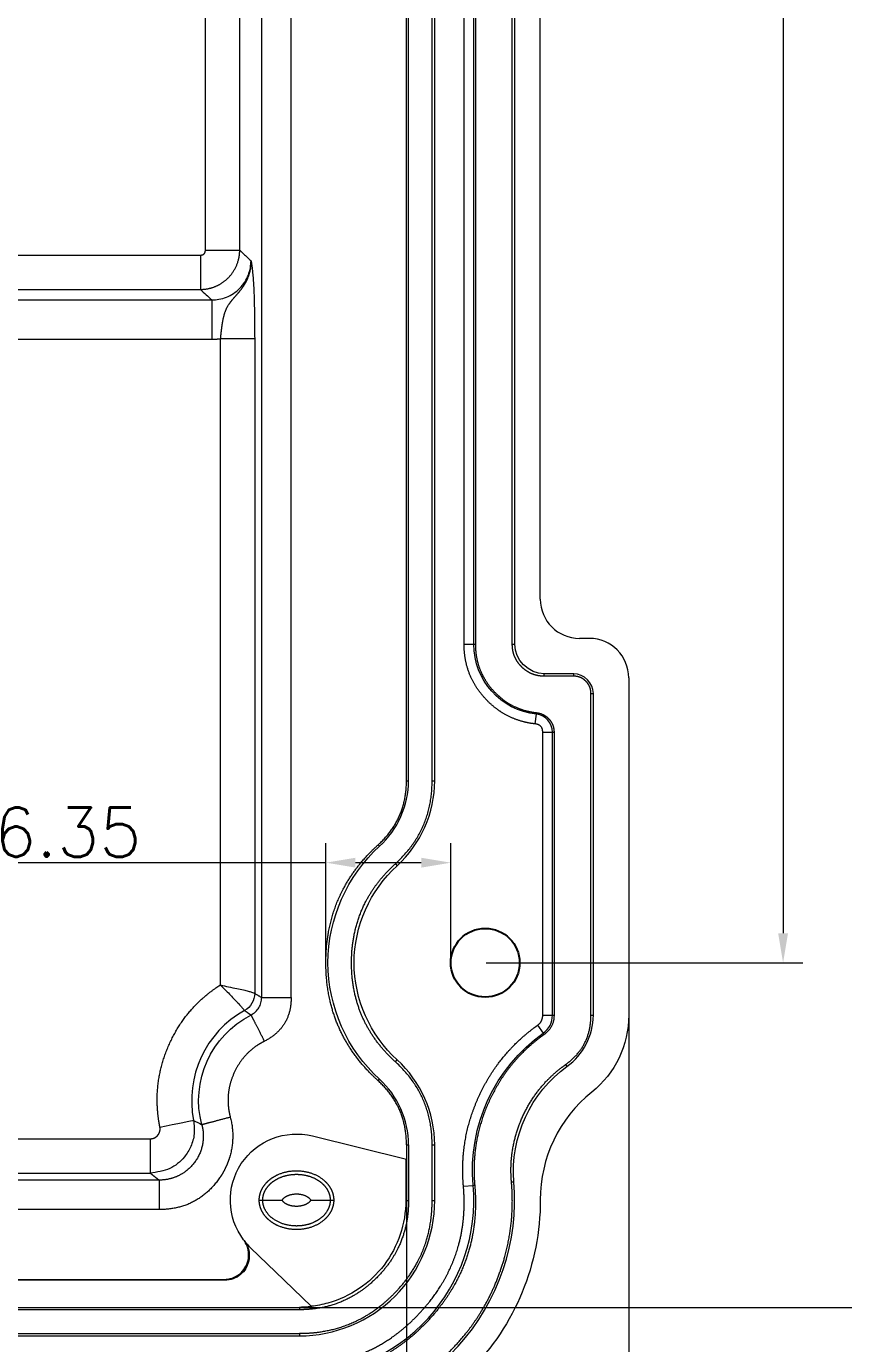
# Model space of a CAD drawing. Header units: millimetres. Extents: x 958 to 3026, y 447 to 1692.
# Drawn here: x 1522.8 to 1564.4, y 1279 to 1346 of the extents above; entities that cross this region are included whole.
import ezdxf

# ---------------------------------------------------------------- set-up
doc = ezdxf.new("R2010")
doc.units = ezdxf.units.MM
doc.layers.add('2', color=7, linetype='Continuous', true_color=0xffffff)
doc.layers.add('尺寸线层2', color=3, linetype='Continuous')
doc.styles.get("Standard").update_dxf_attribs({"font": 'txt', "bigfont": 'gbcbig.shx'})
doc.styles.add('标准', font='txt.shx')
doc.dimstyles.new('小粟 Standard', dxfattribs={"dimtxt": 2.5, "dimasz": 1.5, "dimexe": 1, "dimexo": 0.05, "dimgap": 0.3, "dimtad": 1, "dimzin": 0, "dimdsep": 46, "dimtxsty": 'Standard', "dimcen": 0.09, "dimadec": 1, "dimazin": 0, "dimtfac": 1, "dimtmove": 0, "dimatfit": 3, "dimfxl": 1, "dimtolj": 1, "dimtzin": 0, "dimlwd": 13, "dimlwe": 13, "dimarcsym": 0})

# ---------------------------------------------------------------- blocks, each defined once
blk = doc.blocks.new('*D52')
at = {"layer": 'Defpoints', "color": 0}
for p in [(1546.126, 1430.393), (1546.126, 1298.393), (1561.276, 1298.393)]:
    blk.add_point(p, dxfattribs=at)
at = {"layer": '尺寸线层2', "color": 0, "lineweight": 13}
for p, q in [((1546.176, 1430.393), (1562.276, 1430.393)), ((1561.276, 1428.893), (1561.276, 1299.893)), ((1546.176, 1298.393), (1562.276, 1298.393))]:
    blk.add_line(p, q, dxfattribs=at)
at = {"layer": '尺寸线层2', "color": 0}
for points in [[(1561.026, 1428.893), (1561.526, 1428.893), (1561.276, 1430.393)], [(1561.026, 1299.893), (1561.526, 1299.893), (1561.276, 1298.393)]]:
    blk.add_solid(points, dxfattribs=at)
at = {"layer": '尺寸线层2', "color": 0, "insert": (1559.726, 1364.07), "char_height": 2.5, "attachment_point": 5, "rotation": 90, "style": '标准'}
blk.add_mtext('\\A1;132.00%%P0.2', dxfattribs=at)
blk = doc.blocks.new('*D70')
at = {"layer": 'Defpoints', "color": 0}
for p in [(1553.426, 1295.722), (1461.426, 1270.561), (1553.426, 1260.093)]:
    blk.add_point(p, dxfattribs=at)
at = {"layer": '尺寸线层2', "color": 0, "lineweight": 13}
for p, q in [((1553.426, 1295.672), (1553.426, 1259.093)), ((1461.426, 1270.511), (1461.426, 1259.093)), ((1462.926, 1260.093), (1551.926, 1260.093))]:
    blk.add_line(p, q, dxfattribs=at)
at = {"layer": '尺寸线层2', "color": 0}
for points in [[(1462.926, 1260.343), (1462.926, 1259.843), (1461.426, 1260.093)], [(1551.926, 1260.343), (1551.926, 1259.843), (1553.426, 1260.093)]]:
    blk.add_solid(points, dxfattribs=at)
at = {"layer": '尺寸线层2', "color": 0, "insert": (1507.426, 1261.643), "char_height": 2.5, "attachment_point": 5, "style": '标准'}
blk.add_mtext('\\A1;92.00', dxfattribs=at)
blk = doc.blocks.new('*D71')
at = {"layer": 'Defpoints', "color": 0}
for p in [(1386.926, 1304.143), (1553.426, 1295.672), (1553.426, 1237.75)]:
    blk.add_point(p, dxfattribs=at)
at = {"layer": '尺寸线层2', "color": 0, "lineweight": 13}
for p, q in [((1386.926, 1304.093), (1386.926, 1236.75)), ((1553.426, 1295.622), (1553.426, 1236.75)), ((1388.426, 1237.75), (1551.926, 1237.75))]:
    blk.add_line(p, q, dxfattribs=at)
at = {"layer": '尺寸线层2', "color": 0}
for points in [[(1388.426, 1238), (1388.426, 1237.5), (1386.926, 1237.75)], [(1551.926, 1238), (1551.926, 1237.5), (1553.426, 1237.75)]]:
    blk.add_solid(points, dxfattribs=at)
at = {"layer": '尺寸线层2', "color": 0, "insert": (1470.176, 1239.3), "char_height": 2.5, "attachment_point": 5, "style": '标准'}
blk.add_mtext('\\A1;166.50', dxfattribs=at)
blk = doc.blocks.new('*D88')
at = {"layer": 'Defpoints', "color": 0}
for p in [(1546.126, 1462.822), (1467.026, 1444.643), (1546.126, 1430.393), (1538.022, 1303.485), (1538.022, 1298.393), (1544.376, 1298.393)]:
    blk.add_point(p, dxfattribs=at)
at = {"layer": '尺寸线层2', "color": 0, "lineweight": 13}
for p, q in [((1467.026, 1444.693), (1467.026, 1463.822)), ((1546.126, 1430.443), (1546.126, 1463.822)), ((1468.526, 1462.822), (1544.626, 1462.822)), ((1538.022, 1298.443), (1538.022, 1304.485)), ((1544.376, 1298.443), (1544.376, 1304.485)), ((1538.022, 1303.485), (1520.841, 1303.485)), ((1542.876, 1303.485), (1539.522, 1303.485))]:
    blk.add_line(p, q, dxfattribs=at)
at = {"layer": '尺寸线层2', "color": 0}
for points in [[(1468.526, 1463.072), (1468.526, 1462.572), (1467.026, 1462.822)], [(1544.626, 1463.072), (1544.626, 1462.572), (1546.126, 1462.822)], [(1539.522, 1303.735), (1539.522, 1303.235), (1538.022, 1303.485)], [(1542.876, 1303.735), (1542.876, 1303.235), (1544.376, 1303.485)]]:
    blk.add_solid(points, dxfattribs=at)
at = {"layer": '尺寸线层2', "color": 0, "insert": (1506.576, 1464.372), "char_height": 2.5, "attachment_point": 5, "style": '标准'}
blk.add_mtext('\\A1;79.10%%P0.15', dxfattribs=at)
at = {"layer": '尺寸线层2', "color": 0, "insert": (1524.891, 1305.035), "char_height": 2.5, "attachment_point": 5}
blk.add_mtext('\\A1;6.35', dxfattribs=at)
blk = doc.blocks.new('*D89')
at = {"layer": 'Defpoints', "color": 0}
for p in [(1542.122, 1289.122), (1377.349, 1286.293), (2714.273, 1257.878), (2553.923, 1243.628), (1542.122, 1224.194), (2714.273, 1211.348)]:
    blk.add_point(p, dxfattribs=at)
at = {"layer": '尺寸线层2', "color": 0, "lineweight": 13}
for p, q in [((1542.122, 1289.072), (1542.122, 1223.194)), ((1377.349, 1286.243), (1377.349, 1223.194)), ((2714.273, 1257.828), (2714.273, 1210.348)), ((2553.923, 1243.578), (2553.923, 1210.348)), ((1378.849, 1224.194), (1540.622, 1224.194)), ((2555.423, 1211.348), (2712.773, 1211.348))]:
    blk.add_line(p, q, dxfattribs=at)
at = {"layer": '尺寸线层2', "color": 0}
for points in [[(1378.849, 1224.444), (1378.849, 1223.944), (1377.349, 1224.194)], [(1540.622, 1224.444), (1540.622, 1223.944), (1542.122, 1224.194)], [(2555.423, 1211.598), (2555.423, 1211.098), (2553.923, 1211.348)], [(2712.773, 1211.598), (2712.773, 1211.098), (2714.273, 1211.348)]]:
    blk.add_solid(points, dxfattribs=at)
at = {"layer": '尺寸线层2', "color": 0, "insert": (1459.735, 1225.744), "char_height": 2.5, "attachment_point": 5}
blk.add_mtext('\\A1;164.8', dxfattribs=at)
at = {"layer": '尺寸线层2', "color": 0, "insert": (2634.098, 1212.898), "char_height": 2.5, "attachment_point": 5, "style": '标准'}
blk.add_mtext('\\A1;160.35%%P0.2', dxfattribs=at)
blk = doc.blocks.new('*D87')
at = {"layer": 'Defpoints', "color": 0}
for p in [(1536.676, 1447.903), (1536.676, 1280.865), (1573.783, 1280.865)]:
    blk.add_point(p, dxfattribs=at)
at = {"layer": '尺寸线层2', "color": 0, "lineweight": 13}
for p, q in [((1536.726, 1447.903), (1574.783, 1447.903)), ((1573.783, 1446.403), (1573.783, 1282.365)), ((1536.726, 1280.865), (1574.783, 1280.865))]:
    blk.add_line(p, q, dxfattribs=at)
at = {"layer": '尺寸线层2', "color": 0}
for points in [[(1573.533, 1446.403), (1574.033, 1446.403), (1573.783, 1447.903)], [(1573.533, 1282.365), (1574.033, 1282.365), (1573.783, 1280.865)]]:
    blk.add_solid(points, dxfattribs=at)
at = {"layer": '尺寸线层2', "color": 0, "insert": (1572.233, 1364.07), "char_height": 2.5, "attachment_point": 5, "rotation": 90}
blk.add_mtext('\\A1;167', dxfattribs=at)

msp = doc.modelspace()

# ---------------------------------------------------------------- linework, layer by layer
at = {"layer": '2', "color": 155, "linetype": 'Continuous', "lineweight": 13}
for p, q in [((1536.255, 1296.625), (1536.255, 1438.235)), ((1534.757, 1296.625), (1534.757, 1418.403)), ((1545.051, 1314.593), (1545.051, 1364.393)), ((1545.546, 1314.593), (1545.546, 1364.393)), ((1531.892, 1334.644), (1531.892, 1349.162)), ((1533.64, 1334.644), (1533.64, 1349.162)), ((1417.689, 1334.394), (1531.643, 1334.394)), ((1417.689, 1332.646), (1531.643, 1332.646)), ((1519.629, 1332.111), (1532.216, 1332.111)), ((1521.751, 1330.114), (1532.216, 1330.114)), ((1532.652, 1330.138), (1532.652, 1297.264)), ((1534.4, 1330.138), (1534.4, 1296.839)), ((1545.051, 1314.593), (1545.546, 1314.593)), ((1545.546, 1314.593), (1545.626, 1314.593)), ((1547.504, 1314.593), (1547.626, 1314.593)), ((1549.126, 1312.97), (1549.126, 1313.093)), ((1550.626, 1312.97), (1550.626, 1313.093)), ((1551.504, 1312.093), (1551.626, 1312.093)), ((1548.674, 1310.543), (1548.729, 1311.035)), ((1548.729, 1311.035), (1548.738, 1311.114)), ((1549.051, 1310.121), (1549.546, 1310.121)), ((1549.051, 1295.722), (1549.051, 1310.121)), ((1549.546, 1295.722), (1549.546, 1310.121)), ((1549.546, 1310.121), (1549.626, 1310.121)), ((1542.122, 1307.65), (1542.226, 1307.65)), ((1543.426, 1307.65), (1543.558, 1307.65)), ((1540.68, 1304.395), (1540.75, 1304.317)), ((1541.557, 1303.428), (1541.645, 1303.331)), ((1549.051, 1295.722), (1549.546, 1295.722)), ((1549.546, 1295.722), (1549.626, 1295.722)), ((1551.504, 1295.722), (1551.626, 1295.722)), ((1548.789, 1295.213), (1549.077, 1294.81)), ((1549.077, 1294.81), (1549.123, 1294.745)), ((1541.557, 1293.357), (1541.645, 1293.454)), ((1550.214, 1293.216), (1550.285, 1293.117)), ((1540.68, 1292.391), (1540.75, 1292.468)), ((1475.414, 1289.442), (1529.09, 1289.442)), ((1542.122, 1289.136), (1542.226, 1289.136)), ((1543.426, 1289.136), (1543.558, 1289.136)), ((1529.539, 1287.337), (1475.364, 1287.337)), ((1475.414, 1287.694), (1529.09, 1287.694)), ((1545.019, 1287.028), (1545.512, 1287.071)), ((1545.512, 1287.071), (1545.592, 1287.078)), ((1547.462, 1287.243), (1547.584, 1287.254)), ((1542.087, 1286.293), (1542.226, 1286.293)), ((1543.426, 1286.293), (1543.558, 1286.293)), ((1529.539, 1285.839), (1476.209, 1285.839)), ((1536.676, 1280.865), (1536.676, 1280.743)), ((1536.676, 1279.543), (1536.676, 1279.411))]:
    msp.add_line(p, q, dxfattribs=at)
at = {"layer": '2', "color": 7, "linetype": 'Continuous', "lineweight": 20}
for p, q in [((1542.122, 1307.65), (1542.122, 1421.136)), ((1542.226, 1307.65), (1542.226, 1421.136)), ((1543.426, 1307.65), (1543.426, 1421.136)), ((1543.558, 1307.65), (1543.558, 1421.136)), ((1545.626, 1414.193), (1545.626, 1314.593)), ((1547.504, 1314.593), (1547.504, 1414.193)), ((1547.626, 1314.593), (1547.626, 1414.193)), ((1548.926, 1316.893), (1548.926, 1411.893)), ((1551.426, 1314.893), (1550.926, 1314.893)), ((1550.626, 1313.093), (1549.126, 1313.093)), ((1550.626, 1312.97), (1549.126, 1312.97)), ((1553.426, 1312.893), (1553.426, 1295.722)), ((1551.504, 1295.722), (1551.504, 1312.093)), ((1551.626, 1295.722), (1551.626, 1312.093)), ((1549.626, 1310.121), (1549.626, 1295.722)), ((1542.122, 1288.389), (1537.34, 1289.581)), ((1542.122, 1289.122), (1542.122, 1288.389)), ((1542.226, 1289.136), (1542.226, 1286.293)), ((1543.426, 1286.293), (1543.426, 1289.136)), ((1543.558, 1286.293), (1543.558, 1289.136)), ((1542.087, 1288.398), (1542.087, 1286.293)), ((1535.904, 1282.243), (1534.19, 1283.898)), ((1480.499, 1282.286), (1532.849, 1282.286)), ((1532.882, 1282.243), (1480.499, 1282.243)), ((1537.294, 1280.901), (1535.904, 1282.243)), ((1480.499, 1280.865), (1536.676, 1280.865)), ((1536.676, 1280.743), (1480.499, 1280.743)), ((1480.499, 1279.543), (1536.676, 1279.543)), ((1480.499, 1279.411), (1536.676, 1279.411))]:
    msp.add_line(p, q, dxfattribs=at)
at = {"layer": '2'}
msp.add_circle((1546.126, 1298.393), 1.75, dxfattribs=at)
at = {"layer": '2', "color": 7, "linetype": 'Continuous', "lineweight": 20}
for centre, radius, start, end in [((1550.926, 1316.893), 2, 180, 270), ((1551.426, 1312.893), 2, 0, 90), ((1536.426, 1291.393), 5.232, 119.04827, 191.18968), ((1555.926, 1286.354), 7, 128.68158, 180.18339), ((1536.526, 1286.318), 3.364, 217.68189, 226)]:
    msp.add_arc(centre, radius, start, end, dxfattribs=at)
at = {"layer": '2', "color": 155, "linetype": 'Continuous', "lineweight": 13, "extrusion": (0, 0, -1)}
for centre, radius, start, end in [((-1549.126, 1314.593), 3.58, 276.37937, 0), ((-1536.426, 1291.393), 4.874, 345.28638, 62.9841), ((-1554.059, 1287.825), 8.58, 354.96291, 54.50152)]:
    msp.add_arc(centre, radius, start, end, dxfattribs=at)
at = {"layer": '2', "color": 155, "linetype": 'Continuous', "lineweight": 13}
for centre, radius, start, end in [((1548.626, 1310.121), 0.92, 360, 83.62063), ((1548.426, 1295.722), 1.12, 305.49848, 0), ((1536.676, 1286.293), 8.87, 270, 5.03709)]:
    msp.add_arc(centre, radius, start, end, dxfattribs=at)
at = {"layer": '2', "color": 7, "linetype": 'Continuous', "lineweight": 20, "extrusion": (0, 0, -1)}
for centre, radius, start, end in [((-1548.426, 1295.722), 5, 180, 231.31842), ((-1536.526, 1286.318), 3.364, 323.00141, 104), ((-1536.676, 1286.293), 12.25, 179.81661, 270), ((-1536.676, 1286.293), 5.41, 254.46101, 263.61666)]:
    msp.add_arc(centre, radius, start, end, dxfattribs=at)
at = {"layer": '2', "color": 7, "linetype": 'Continuous', "lineweight": 20}
msp.add_ellipse((1536.527, 1286.318), major_axis=(-2.674, -2.042), ratio=0.999928, start_param=6.276702, end_param=6.288627, dxfattribs=at)
at = {"layer": '2', "color": 155, "linetype": 'Continuous', "lineweight": 13}
msp.add_ellipse((1536.526, 1285.072), major_axis=(2.808, -3.661), ratio=0.999944, start_param=4.706454, end_param=4.718405, dxfattribs=at)
for points, degree, knots in [([(1531.643, 1332.646), (1532.094, 1332.647), (1532.545, 1332.776), (1532.947, 1333.031), (1533.375, 1333.523), (1533.581, 1334.12), (1533.62, 1334.293), (1533.64, 1334.468), (1533.64, 1334.644)], 5, [0, 0, 0, 0, 0, 0, 0.720074, 0.720074, 0.720074, 1, 1, 1, 1, 1, 1]), ([(1532.216, 1332.111), (1532.339, 1332.118), (1532.594, 1332.131), (1532.97, 1332.244), (1533.33, 1332.43), (1533.648, 1332.692), (1533.906, 1333.013), (1534.087, 1333.369), (1534.195, 1333.739), (1534.208, 1333.988), (1534.214, 1334.108)], 3, [0, 0, 0, 0, 0.118344, 0.243106, 0.37241, 0.503845, 0.634725, 0.762432, 0.884734, 1, 1, 1, 1]), ([(1534.214, 1334.108), (1534.216, 1333.969), (1534.206, 1333.829), (1534.186, 1333.691), (1534.114, 1333.382), (1533.991, 1333.09), (1533.907, 1332.933), (1533.755, 1332.701), (1533.582, 1332.487), (1533.517, 1332.411), (1533.316, 1332.182), (1533.121, 1331.961), (1533.01, 1331.804), (1532.835, 1331.423), (1532.743, 1330.959), (1532.708, 1330.691), (1532.678, 1330.414), (1532.652, 1330.138)], 5, [0, 0, 0, 0, 0, 0, 0.160785, 0.160785, 0.160785, 0.364151, 0.364151, 0.364151, 0.480911, 0.480911, 0.480911, 0.724618, 0.724618, 0.724618, 1, 1, 1, 1, 1, 1]), ([(1532.216, 1332.111), (1532.216, 1332.096), (1532.216, 1332.024), (1532.216, 1331.894), (1532.216, 1331.533), (1532.216, 1331.012), (1532.216, 1330.723), (1532.216, 1330.418), (1532.216, 1330.114)], 5, [0, 0, 0, 0, 0, 0, 0.5, 0.5, 0.5, 1, 1, 1, 1, 1, 1]), ([(1548.674, 1310.543), (1548.481, 1310.564), (1548.11, 1310.638), (1547.578, 1310.796), (1547.043, 1311.071), (1546.698, 1311.307), (1546.312, 1311.627), (1545.971, 1312.008), (1545.708, 1312.352), (1545.422, 1312.844), (1545.181, 1313.474), (1545.084, 1314.021), (1545.051, 1314.398), (1545.051, 1314.593)], 2, [0, 0, 0, 0.0625, 0.125, 0.25, 0.331633, 0.392857, 0.5, 0.557143, 0.642857, 0.75, 0.875, 0.9375, 1, 1, 1]), ([(1529.58, 1290.038), (1529.528, 1290.301), (1529.463, 1290.824), (1529.424, 1291.602), (1529.538, 1292.697), (1529.823, 1293.7), (1530.244, 1294.689), (1530.802, 1295.561), (1531.417, 1296.29), (1532.004, 1296.802), (1532.426, 1297.118), (1532.652, 1297.264)], 2, [0, 0, 0, 0.0625, 0.125, 0.25, 0.392857, 0.5, 0.642857, 0.75, 0.875, 0.9375, 1, 1, 1]), ([(1534.212, 1295.735), (1534.292, 1295.784), (1534.448, 1295.88), (1534.62, 1296.097), (1534.736, 1296.349), (1534.75, 1296.532), (1534.757, 1296.625)], 3, [0, 0, 0, 0, 0.253423, 0.499994, 0.74652, 1, 1, 1, 1]), ([(1545.019, 1287.028), (1544.992, 1287.328), (1544.978, 1287.922), (1545.013, 1288.803), (1545.226, 1290.033), (1545.6, 1291.152), (1546.104, 1292.247), (1546.745, 1293.23), (1547.435, 1294.063), (1548.082, 1294.663), (1548.544, 1295.038), (1548.789, 1295.213)], 2, [0, 0, 0, 0.0625, 0.125, 0.25, 0.392857, 0.5, 0.642857, 0.75, 0.875, 0.9375, 1, 1, 1]), ([(1534.893, 1294.401), (1534.76, 1294.333), (1534.513, 1294.181), (1534.169, 1293.927), (1533.755, 1293.491), (1533.45, 1293.007), (1533.206, 1292.463), (1533.075, 1291.911), (1533.032, 1291.391), (1533.072, 1290.965), (1533.123, 1290.679), (1533.161, 1290.535)], 2, [0, 0, 0, 0.0625, 0.125, 0.25, 0.392857, 0.5, 0.642857, 0.75, 0.875, 0.9375, 1, 1, 1]), ([(1531.294, 1290.377), (1531.318, 1290.147), (1531.365, 1289.697), (1531.181, 1289.049), (1530.791, 1288.409), (1530.092, 1287.83), (1529.431, 1287.741), (1529.09, 1287.694)], 3, [0, 0, 0, 0, 0.174798, 0.341848, 0.501135, 0.74195, 1, 1, 1, 1]), ([(1529.09, 1289.442), (1529.091, 1289.442), (1529.099, 1289.442), (1529.103, 1289.442), (1529.107, 1289.442), (1529.113, 1289.442), (1529.117, 1289.443), (1529.121, 1289.443), (1529.124, 1289.443), (1529.128, 1289.443), (1529.132, 1289.443), (1529.135, 1289.444), (1529.139, 1289.444), (1529.142, 1289.444), (1529.146, 1289.445), (1529.149, 1289.445), (1529.153, 1289.445), (1529.156, 1289.446), (1529.16, 1289.446), (1529.163, 1289.447), (1529.167, 1289.447), (1529.17, 1289.448), (1529.174, 1289.448), (1529.177, 1289.449), (1529.18, 1289.449), (1529.184, 1289.45), (1529.187, 1289.45), (1529.191, 1289.451), (1529.194, 1289.452), (1529.197, 1289.452), (1529.201, 1289.453), (1529.204, 1289.454), (1529.208, 1289.454), (1529.211, 1289.455), (1529.214, 1289.456), (1529.217, 1289.457), (1529.221, 1289.458), (1529.224, 1289.458), (1529.227, 1289.459), (1529.231, 1289.46), (1529.234, 1289.461), (1529.237, 1289.462), (1529.24, 1289.463), (1529.244, 1289.464), (1529.247, 1289.465), (1529.25, 1289.466), (1529.253, 1289.467), (1529.256, 1289.468), (1529.26, 1289.469), (1529.263, 1289.47), (1529.266, 1289.471), (1529.269, 1289.473), (1529.272, 1289.474), (1529.275, 1289.475), (1529.278, 1289.476), (1529.281, 1289.478), (1529.285, 1289.479), (1529.288, 1289.48), (1529.291, 1289.481), (1529.294, 1289.483), (1529.297, 1289.484), (1529.3, 1289.485), (1529.303, 1289.487), (1529.306, 1289.488), (1529.309, 1289.49), (1529.312, 1289.491), (1529.315, 1289.493), (1529.318, 1289.494), (1529.321, 1289.496), (1529.324, 1289.497), (1529.327, 1289.499), (1529.33, 1289.5), (1529.333, 1289.502), (1529.335, 1289.504), (1529.338, 1289.505), (1529.341, 1289.507), (1529.344, 1289.509), (1529.347, 1289.511), (1529.35, 1289.512), (1529.353, 1289.514), (1529.356, 1289.516), (1529.358, 1289.518), (1529.361, 1289.52), (1529.364, 1289.521), (1529.367, 1289.523), (1529.37, 1289.525), (1529.372, 1289.527), (1529.375, 1289.529), (1529.378, 1289.531), (1529.381, 1289.533), (1529.383, 1289.535), (1529.386, 1289.537), (1529.389, 1289.539), (1529.391, 1289.541), (1529.394, 1289.543), (1529.397, 1289.546), (1529.399, 1289.548), (1529.402, 1289.55), (1529.405, 1289.552), (1529.407, 1289.554), (1529.41, 1289.557), (1529.413, 1289.559), (1529.415, 1289.561), (1529.418, 1289.563), (1529.42, 1289.566), (1529.423, 1289.568), (1529.426, 1289.571), (1529.428, 1289.573), (1529.431, 1289.575), (1529.433, 1289.578), (1529.436, 1289.58), (1529.438, 1289.583), (1529.441, 1289.585), (1529.443, 1289.588), (1529.446, 1289.59), (1529.448, 1289.593), (1529.451, 1289.596), (1529.453, 1289.598), (1529.455, 1289.601), (1529.458, 1289.603), (1529.46, 1289.606), (1529.463, 1289.609), (1529.465, 1289.612), (1529.467, 1289.614), (1529.47, 1289.617), (1529.472, 1289.62), (1529.475, 1289.623), (1529.477, 1289.626), (1529.479, 1289.628), (1529.482, 1289.631), (1529.484, 1289.634), (1529.486, 1289.637), (1529.488, 1289.64), (1529.49, 1289.643), (1529.493, 1289.646), (1529.495, 1289.649), (1529.497, 1289.652), (1529.499, 1289.654), (1529.501, 1289.657), (1529.503, 1289.66), (1529.505, 1289.663), (1529.507, 1289.666), (1529.509, 1289.669), (1529.511, 1289.672), (1529.513, 1289.675), (1529.515, 1289.678), (1529.517, 1289.681), (1529.519, 1289.684), (1529.521, 1289.687), (1529.522, 1289.69), (1529.524, 1289.693), (1529.526, 1289.696), (1529.528, 1289.699), (1529.529, 1289.702), (1529.531, 1289.705), (1529.533, 1289.708), (1529.534, 1289.711), (1529.536, 1289.714), (1529.538, 1289.717), (1529.539, 1289.72), (1529.541, 1289.723), (1529.542, 1289.726), (1529.544, 1289.729), (1529.545, 1289.732), (1529.547, 1289.735), (1529.548, 1289.738), (1529.55, 1289.741), (1529.551, 1289.744), (1529.552, 1289.748), (1529.554, 1289.751), (1529.555, 1289.754), (1529.556, 1289.757), (1529.557, 1289.76), (1529.559, 1289.763), (1529.56, 1289.766), (1529.561, 1289.769), (1529.562, 1289.773), (1529.563, 1289.776), (1529.565, 1289.779), (1529.566, 1289.782), (1529.567, 1289.785), (1529.568, 1289.788), (1529.569, 1289.792), (1529.57, 1289.795), (1529.571, 1289.798), (1529.572, 1289.801), (1529.573, 1289.804), (1529.574, 1289.808), (1529.574, 1289.811), (1529.575, 1289.814), (1529.576, 1289.817), (1529.577, 1289.82), (1529.578, 1289.824), (1529.578, 1289.827), (1529.579, 1289.83), (1529.58, 1289.833), (1529.581, 1289.837), (1529.581, 1289.84), (1529.582, 1289.843), (1529.583, 1289.847), (1529.583, 1289.85), (1529.584, 1289.854), (1529.585, 1289.858), (1529.585, 1289.862), (1529.586, 1289.868), (1529.587, 1289.874), (1529.587, 1289.88), (1529.588, 1289.885), (1529.589, 1289.891), (1529.589, 1289.897), (1529.589, 1289.903), (1529.59, 1289.909), (1529.59, 1289.914), (1529.59, 1289.92), (1529.59, 1289.926), (1529.59, 1289.932), (1529.59, 1289.938), (1529.59, 1289.944), (1529.59, 1289.95), (1529.59, 1289.956), (1529.589, 1289.962), (1529.589, 1289.968), (1529.589, 1289.974), (1529.588, 1289.98), (1529.588, 1289.986), (1529.587, 1289.992), (1529.586, 1289.998), (1529.585, 1290.004), (1529.584, 1290.01), (1529.583, 1290.017), (1529.582, 1290.023), (1529.581, 1290.029), (1529.58, 1290.034), (1529.58, 1290.038)], 2, [0, 0, 0, 0.007812, 0.011719, 0.015625, 0.021875, 0.026562, 0.03125, 0.035156, 0.039062, 0.042969, 0.046875, 0.050781, 0.054688, 0.058594, 0.0625, 0.066406, 0.070312, 0.074219, 0.078125, 0.082031, 0.085938, 0.089844, 0.09375, 0.097656, 0.101562, 0.105469, 0.109375, 0.113281, 0.117188, 0.121094, 0.125, 0.128906, 0.132812, 0.136719, 0.140625, 0.144531, 0.148438, 0.152344, 0.15625, 0.160156, 0.164062, 0.167969, 0.171875, 0.175781, 0.179688, 0.183594, 0.1875, 0.191406, 0.195312, 0.199219, 0.203125, 0.207031, 0.210938, 0.214844, 0.21875, 0.222656, 0.226562, 0.230469, 0.234375, 0.238281, 0.242188, 0.246094, 0.25, 0.253906, 0.257812, 0.261719, 0.265625, 0.269531, 0.273438, 0.277344, 0.28125, 0.285156, 0.289062, 0.292969, 0.296875, 0.300781, 0.304688, 0.308594, 0.3125, 0.316406, 0.320312, 0.324219, 0.328125, 0.332031, 0.335938, 0.339844, 0.34375, 0.347656, 0.351562, 0.355469, 0.359375, 0.363281, 0.367188, 0.371094, 0.375, 0.378906, 0.382812, 0.386719, 0.390625, 0.394531, 0.398438, 0.402344, 0.40625, 0.410156, 0.414062, 0.417969, 0.421875, 0.425781, 0.429688, 0.433594, 0.4375, 0.441406, 0.445312, 0.449219, 0.453125, 0.457031, 0.460938, 0.464844, 0.46875, 0.472656, 0.476562, 0.480469, 0.484375, 0.488281, 0.492188, 0.496094, 0.5, 0.503906, 0.507812, 0.511719, 0.515625, 0.519531, 0.523438, 0.527344, 0.53125, 0.535156, 0.539062, 0.542969, 0.546875, 0.550781, 0.554688, 0.558594, 0.5625, 0.566406, 0.570312, 0.574219, 0.578125, 0.582031, 0.585938, 0.589844, 0.59375, 0.597656, 0.601562, 0.605469, 0.609375, 0.613281, 0.617188, 0.621094, 0.625, 0.628906, 0.632812, 0.636719, 0.640625, 0.644531, 0.648438, 0.652344, 0.65625, 0.660156, 0.664062, 0.667969, 0.671875, 0.675781, 0.679688, 0.683594, 0.6875, 0.691406, 0.695312, 0.699219, 0.703125, 0.707031, 0.710938, 0.714844, 0.71875, 0.722656, 0.726562, 0.730469, 0.734375, 0.738281, 0.742188, 0.746094, 0.75, 0.753906, 0.757812, 0.761719, 0.765625, 0.769531, 0.773438, 0.777344, 0.78125, 0.785156, 0.790527, 0.794556, 0.798584, 0.805298, 0.812012, 0.818726, 0.825439, 0.832153, 0.838867, 0.845581, 0.852295, 0.859009, 0.865723, 0.872437, 0.87915, 0.885864, 0.892578, 0.899292, 0.906006, 0.91272, 0.919434, 0.926147, 0.932861, 0.939575, 0.946289, 0.953003, 0.959717, 0.966431, 0.973145, 0.979858, 0.986572, 0.993286, 1, 1, 1]), ([(1531.712, 1290.155), (1531.802, 1289.814), (1531.826, 1289.456), (1531.779, 1289.097), (1531.507, 1288.304), (1530.907, 1287.7), (1530.478, 1287.456), (1530.008, 1287.336), (1529.539, 1287.337)], 5, [0, 0, 0, 0, 0, 0, 0.428769, 0.428769, 0.428769, 1, 1, 1, 1, 1, 1]), ([(1533.152, 1288.594), (1533.1, 1288.407), (1533.037, 1288.223), (1532.962, 1288.043), (1532.848, 1287.814), (1532.716, 1287.596), (1532.683, 1287.545), (1532.649, 1287.495), (1532.615, 1287.445)], 5, [0, 0, 0, 0, 0, 0, 0.761889, 0.761889, 0.761889, 1, 1, 1, 1, 1, 1]), ([(1534.811, 1286.318), (1534.811, 1286.406), (1534.821, 1286.494), (1534.84, 1286.58), (1534.897, 1286.75), (1534.987, 1286.908), (1535.04, 1286.983), (1535.221, 1287.196), (1535.458, 1287.367), (1535.635, 1287.459), (1536.014, 1287.598), (1536.423, 1287.644), (1536.63, 1287.644), (1537.039, 1287.598), (1537.417, 1287.459), (1537.595, 1287.367), (1537.832, 1287.196), (1538.013, 1286.983), (1538.066, 1286.908), (1538.156, 1286.75), (1538.213, 1286.58), (1538.232, 1286.494), (1538.241, 1286.406), (1538.241, 1286.318)], 5, [0, 0, 0, 0, 0, 0, 0.100022, 0.100022, 0.100022, 0.200043, 0.200043, 0.200043, 0.399965, 0.399965, 0.399965, 0.600008, 0.600008, 0.600008, 0.799957, 0.799957, 0.799957, 0.899978, 0.899978, 0.899978, 1, 1, 1, 1, 1, 1]), ([(1535.809, 1286.318), (1535.809, 1286.321), (1535.809, 1286.322), (1535.815, 1286.359), (1535.91, 1286.473), (1536.137, 1286.587), (1536.288, 1286.628), (1536.584, 1286.655), (1536.863, 1286.599), (1536.981, 1286.556), (1537.163, 1286.451), (1537.239, 1286.354), (1537.244, 1286.323), (1537.244, 1286.32), (1537.244, 1286.318)], 5, [0, 0, 0, 0, 0, 0, 0.243295, 0.243295, 0.243295, 0.528277, 0.528277, 0.528277, 0.768619, 0.768619, 0.768619, 1, 1, 1, 1, 1, 1]), ([(1536.676, 1277.918), (1537.137, 1277.918), (1538.021, 1278.003), (1538.928, 1278.185), (1539.732, 1278.452), (1540.568, 1278.819), (1541.394, 1279.334), (1542.319, 1280.054), (1543.259, 1281.08), (1543.839, 1281.901), (1544.407, 1282.909), (1544.794, 1284.05), (1544.964, 1284.883), (1545.052, 1285.68), (1545.059, 1286.569), (1545.019, 1287.028)], 2, [0, 0, 0, 0.0625, 0.125, 0.196429, 0.25, 0.331633, 0.392857, 0.5, 0.581633, 0.642857, 0.75, 0.821429, 0.875, 0.9375, 1, 1, 1]), ([(1538.241, 1286.318), (1538.241, 1286.142), (1538.202, 1285.962), (1538.126, 1285.798), (1537.91, 1285.496), (1537.594, 1285.269), (1537.417, 1285.176), (1537.038, 1285.038), (1536.629, 1284.991), (1536.423, 1284.991), (1535.809, 1285.061), (1535.264, 1285.339), (1534.966, 1285.613), (1534.811, 1285.966), (1534.811, 1286.318)], 5, [0, 0, 0, 0, 0, 0, 0.199812, 0.199812, 0.199812, 0.399775, 0.399775, 0.399775, 0.599875, 0.599875, 0.599875, 1, 1, 1, 1, 1, 1]), ([(1537.244, 1286.318), (1537.244, 1286.317), (1537.244, 1286.313), (1537.243, 1286.307), (1537.232, 1286.279), (1537.189, 1286.225), (1537.158, 1286.196), (1537.052, 1286.116), (1536.889, 1286.046), (1536.773, 1286.015), (1536.517, 1285.984), (1536.263, 1286.018), (1536.138, 1286.053), (1535.922, 1286.155), (1535.817, 1286.268), (1535.808, 1286.313), (1535.809, 1286.314), (1535.809, 1286.318)], 5, [0, 0, 0, 0, 0, 0, 0.138068, 0.138068, 0.138068, 0.275352, 0.275352, 0.275352, 0.499722, 0.499722, 0.499722, 0.740125, 0.740125, 0.740125, 1, 1, 1, 1, 1, 1])]:
    msp.add_open_spline(points, degree=degree, knots=knots, dxfattribs=at)
for points, degree in [([(1531.643, 1334.394), (1531.892, 1334.394), (1531.892, 1334.644)], 2), ([(1531.643, 1334.394), (1531.643, 1333.861), (1531.643, 1333.329), (1531.643, 1332.901), (1531.643, 1332.672), (1531.643, 1332.646)], 5), ([(1531.892, 1334.644), (1532.778, 1334.644), (1533.594, 1334.644), (1533.64, 1334.644)], 3), ([(1533.64, 1334.644), (1534.214, 1334.108)], 1), ([(1534.214, 1334.108), (1534.4, 1333.172), (1534.4, 1330.138)], 2), ([(1531.643, 1332.646), (1531.834, 1332.468), (1532.025, 1332.29), (1532.216, 1332.111)], 3), ([(1532.216, 1330.114), (1532.303, 1330.114), (1532.391, 1330.116), (1532.478, 1330.121), (1532.565, 1330.128), (1532.652, 1330.138)], 5), ([(1534.4, 1330.138), (1534.353, 1330.138), (1533.538, 1330.138), (1532.652, 1330.138)], 3), ([(1549.051, 1310.121), (1549.051, 1310.5), (1548.674, 1310.543)], 2), ([(1534.4, 1296.839), (1534.757, 1296.625)], 1), ([(1534.757, 1296.625), (1534.797, 1296.625), (1535.496, 1296.625), (1536.255, 1296.625)], 3), ([(1536.255, 1296.625), (1536.255, 1295.095), (1534.893, 1294.401)], 2), ([(1533.886, 1295.966), (1533.952, 1295.921), (1534.017, 1295.875), (1534.082, 1295.829), (1534.147, 1295.782), (1534.212, 1295.735)], 5), ([(1534.212, 1295.735), (1534.223, 1295.714), (1534.312, 1295.539), (1534.479, 1295.212), (1534.686, 1294.807), (1534.893, 1294.401)], 5), ([(1548.789, 1295.213), (1549.051, 1295.4), (1549.051, 1295.722)], 2), ([(1529.58, 1290.038), (1530.448, 1290.21), (1531.248, 1290.368), (1531.294, 1290.377)], 3), ([(1531.294, 1290.377), (1531.433, 1290.303), (1531.573, 1290.229), (1531.712, 1290.155)], 3), ([(1533.161, 1290.535), (1532.72, 1290.419), (1532.279, 1290.304), (1531.925, 1290.211), (1531.735, 1290.161), (1531.712, 1290.155)], 5), ([(1533.161, 1290.535), (1533.416, 1289.562), (1533.152, 1288.594)], 2), ([(1529.09, 1289.442), (1529.09, 1288.911), (1529.09, 1288.379), (1529.09, 1287.951), (1529.09, 1287.722), (1529.09, 1287.694)], 5), ([(1529.09, 1287.694), (1529.177, 1287.623), (1529.265, 1287.551), (1529.355, 1287.48), (1529.446, 1287.408), (1529.539, 1287.337)], 5), ([(1532.615, 1287.445), (1531.499, 1285.839), (1529.539, 1285.839)], 2), ([(1529.539, 1287.337), (1529.539, 1287.313), (1529.539, 1287.117), (1529.539, 1286.75), (1529.539, 1286.295), (1529.539, 1285.839)], 5), ([(1534.632, 1286.318), (1534.811, 1286.318)], 1), ([(1534.811, 1286.318), (1534.837, 1286.318), (1535.054, 1286.318), (1535.435, 1286.318), (1535.809, 1286.318)], 4), ([(1537.244, 1286.318), (1537.618, 1286.318), (1537.999, 1286.318), (1538.216, 1286.318), (1538.241, 1286.318)], 4), ([(1538.241, 1286.318), (1538.421, 1286.318)], 1)]:
    msp.add_open_spline(points, degree=degree, dxfattribs=at)
at = {"layer": '2', "color": 7, "linetype": 'Continuous', "lineweight": 20}
for points, degree, knots in [([(1545.626, 1314.593), (1545.626, 1314.426), (1545.654, 1314.102), (1545.738, 1313.633), (1545.922, 1313.151), (1546.091, 1312.833), (1546.326, 1312.473), (1546.619, 1312.146), (1546.888, 1311.889), (1547.28, 1311.598), (1547.795, 1311.332), (1548.252, 1311.197), (1548.571, 1311.133), (1548.738, 1311.114)], 2, [0, 0, 0, 0.0625, 0.125, 0.25, 0.331633, 0.392857, 0.5, 0.557143, 0.642857, 0.75, 0.875, 0.9375, 1, 1, 1]), ([(1549.126, 1312.97), (1549.043, 1312.97), (1548.881, 1312.985), (1548.648, 1313.03), (1548.41, 1313.128), (1548.256, 1313.218), (1548.082, 1313.343), (1547.902, 1313.523), (1547.788, 1313.668), (1547.674, 1313.847), (1547.564, 1314.113), (1547.519, 1314.346), (1547.504, 1314.508), (1547.504, 1314.593)], 2, [0, 0, 0, 0.0625, 0.125, 0.25, 0.331633, 0.392857, 0.5, 0.581633, 0.642857, 0.75, 0.875, 0.9375, 1, 1, 1]), ([(1551.504, 1312.093), (1551.504, 1312.138), (1551.496, 1312.225), (1551.472, 1312.352), (1551.419, 1312.48), (1551.371, 1312.564), (1551.303, 1312.658), (1551.206, 1312.755), (1551.127, 1312.816), (1551.03, 1312.878), (1550.886, 1312.938), (1550.76, 1312.962), (1550.672, 1312.97), (1550.626, 1312.97)], 2, [0, 0, 0, 0.0625, 0.125, 0.25, 0.331633, 0.392857, 0.5, 0.581633, 0.642857, 0.75, 0.875, 0.9375, 1, 1, 1]), ([(1548.738, 1311.114), (1548.785, 1311.109), (1548.875, 1311.091), (1549.006, 1311.052), (1549.137, 1310.985), (1549.222, 1310.927), (1549.317, 1310.849), (1549.401, 1310.755), (1549.465, 1310.671), (1549.535, 1310.55), (1549.594, 1310.395), (1549.618, 1310.261), (1549.626, 1310.169), (1549.626, 1310.121)], 2, [0, 0, 0, 0.0625, 0.125, 0.25, 0.331633, 0.392857, 0.5, 0.557143, 0.642857, 0.75, 0.875, 0.9375, 1, 1, 1]), ([(1540.68, 1292.391), (1540.348, 1292.692), (1539.767, 1293.332), (1539.232, 1294.057), (1538.829, 1294.775), (1538.469, 1295.587), (1538.214, 1296.499), (1538.022, 1297.623), (1538.022, 1298.978), (1538.146, 1299.949), (1538.401, 1301.045), (1538.876, 1302.116), (1539.303, 1302.825), (1539.766, 1303.453), (1540.348, 1304.093), (1540.68, 1304.395)], 2, [0, 0, 0, 0.0625, 0.125, 0.196429, 0.25, 0.331633, 0.392857, 0.5, 0.581633, 0.642857, 0.75, 0.821429, 0.875, 0.9375, 1, 1, 1]), ([(1540.75, 1292.468), (1539.104, 1293.963), (1538.126, 1296.169), (1538.126, 1300.616), (1539.104, 1302.823), (1540.75, 1304.317)], 3, [0, 0, 0, 0, 0.5, 0.5, 1, 1, 1, 1]), ([(1541.557, 1293.357), (1541.278, 1293.61), (1540.79, 1294.146), (1540.342, 1294.755), (1540.004, 1295.358), (1539.702, 1296.038), (1539.487, 1296.804), (1539.326, 1297.747), (1539.326, 1298.884), (1539.43, 1299.698), (1539.645, 1300.617), (1540.043, 1301.517), (1540.402, 1302.111), (1540.79, 1302.638), (1541.278, 1303.175), (1541.557, 1303.428)], 2, [0, 0, 0, 0.0625, 0.125, 0.196429, 0.25, 0.331633, 0.392857, 0.5, 0.581633, 0.642857, 0.75, 0.821429, 0.875, 0.9375, 1, 1, 1]), ([(1541.645, 1293.454), (1540.272, 1294.7), (1539.458, 1296.539), (1539.458, 1300.246), (1540.272, 1302.086), (1541.645, 1303.331)], 3, [0, 0, 0, 0, 0.5, 0.5, 1, 1, 1, 1]), ([(1532.652, 1297.264), (1532.792, 1297.232), (1533.085, 1297.166), (1533.49, 1297.083), (1533.828, 1297.01), (1534.074, 1296.951), (1534.237, 1296.904), (1534.333, 1296.87), (1534.384, 1296.847), (1534.395, 1296.842), (1534.4, 1296.839)], 3, [0, 0, 0, 0, 0.159266, 0.33398, 0.488026, 0.626709, 0.747431, 0.849432, 0.933218, 1, 1, 1, 1]), ([(1532.652, 1297.264), (1532.812, 1297.106), (1533.132, 1296.792), (1533.398, 1296.507), (1533.51, 1296.386), (1533.51, 1296.386), (1533.51, 1296.386), (1533.512, 1296.384), (1533.519, 1296.376), (1533.546, 1296.347), (1533.597, 1296.291), (1533.686, 1296.193), (1533.826, 1296.036), (1533.862, 1295.994), (1533.886, 1295.966)], 3, [0, 0, 0, 0, 0.249923, 0.499278, 0.499318, 0.499344, 0.499528, 0.500262, 0.503201, 0.514954, 0.56196, 0.624642, 0.749969, 1, 1, 1, 1]), ([(1549.123, 1294.745), (1548.894, 1294.581), (1548.462, 1294.23), (1547.856, 1293.669), (1547.11, 1292.768), (1546.542, 1291.821), (1546.069, 1290.795), (1545.76, 1289.741), (1545.586, 1288.742), (1545.553, 1287.917), (1545.567, 1287.36), (1545.592, 1287.078)], 2, [0, 0, 0, 0.0625, 0.125, 0.25, 0.392857, 0.5, 0.642857, 0.75, 0.875, 0.9375, 1, 1, 1]), ([(1547.462, 1287.243), (1547.443, 1287.462), (1547.432, 1287.895), (1547.458, 1288.538), (1547.614, 1289.436), (1547.886, 1290.252), (1548.254, 1291.052), (1548.722, 1291.769), (1549.226, 1292.377), (1549.698, 1292.814), (1550.034, 1293.088), (1550.214, 1293.216)], 2, [0, 0, 0, 0.0625, 0.125, 0.25, 0.392857, 0.5, 0.642857, 0.75, 0.875, 0.9375, 1, 1, 1]), ([(1534.759, 1286.858), (1534.883, 1287.113), (1535.115, 1287.318), (1535.332, 1287.508), (1535.622, 1287.633), (1536.185, 1287.873), (1536.823, 1287.794), (1537.476, 1287.714), (1537.923, 1287.33), (1538.156, 1287.131), (1538.286, 1286.875), (1538.421, 1286.608), (1538.421, 1286.318)], 2, [0, 0, 0, 0.125, 0.125, 0.25, 0.25, 0.5, 0.5, 0.75, 0.75, 0.875, 0.875, 1, 1, 1]), ([(1536.676, 1275.343), (1539.704, 1275.343), (1542.708, 1276.665), (1546.796, 1281.13), (1547.85, 1284.239), (1547.584, 1287.254)], 3, [0, 0, 0, 0, 0.5, 0.5, 1, 1, 1, 1]), ([(1536.676, 1275.465), (1536.904, 1275.465), (1537.468, 1275.488), (1538.36, 1275.579), (1539.529, 1275.825), (1540.592, 1276.186), (1541.719, 1276.682), (1542.808, 1277.349), (1544.002, 1278.26), (1545.164, 1279.528), (1545.892, 1280.577), (1546.618, 1281.892), (1547.14, 1283.433), (1547.373, 1284.528), (1547.496, 1285.555), (1547.509, 1286.435), (1547.484, 1287), (1547.462, 1287.243)], 2, [0, 0, 0, 0.025, 0.0625, 0.125, 0.196429, 0.25, 0.331633, 0.392857, 0.5, 0.581633, 0.642857, 0.75, 0.821429, 0.875, 0.9375, 0.973214, 1, 1, 1]), ([(1545.592, 1287.078), (1545.635, 1286.588), (1545.628, 1285.639), (1545.519, 1284.656), (1545.31, 1283.775), (1544.997, 1282.851), (1544.526, 1281.923), (1543.848, 1280.871), (1542.843, 1279.774), (1542.023, 1279.08), (1541.004, 1278.381), (1539.825, 1277.862), (1538.955, 1277.602), (1538.114, 1277.434), (1537.169, 1277.343), (1536.676, 1277.343)], 2, [0, 0, 0, 0.0625, 0.125, 0.196429, 0.25, 0.331633, 0.392857, 0.5, 0.581633, 0.642857, 0.75, 0.821429, 0.875, 0.9375, 1, 1, 1]), ([(1538.421, 1286.318), (1538.421, 1286.028), (1538.285, 1285.759), (1538.158, 1285.507), (1537.923, 1285.305), (1537.479, 1284.923), (1536.824, 1284.841), (1536.192, 1284.762), (1535.625, 1285.002), (1535.338, 1285.123), (1535.118, 1285.315), (1534.887, 1285.516), (1534.761, 1285.773)], 2, [0, 0, 0, 0.125, 0.125, 0.25, 0.25, 0.5, 0.5, 0.75, 0.75, 0.875, 0.875, 1, 1, 1]), ([(1542.226, 1286.293), (1542.226, 1286.006), (1542.176, 1285.452), (1542.023, 1284.653), (1541.688, 1283.842), (1541.38, 1283.313), (1540.95, 1282.717), (1540.336, 1282.103), (1539.84, 1281.714), (1539.228, 1281.323), (1538.317, 1280.946), (1537.518, 1280.794), (1536.964, 1280.743), (1536.676, 1280.743)], 2, [0, 0, 0, 0.0625, 0.125, 0.25, 0.331633, 0.392857, 0.5, 0.581633, 0.642857, 0.75, 0.875, 0.9375, 1, 1, 1]), ([(1536.676, 1279.543), (1537.026, 1279.543), (1537.699, 1279.604), (1538.671, 1279.79), (1539.657, 1280.198), (1540.3, 1280.573), (1541.025, 1281.096), (1541.772, 1281.842), (1542.245, 1282.445), (1542.72, 1283.19), (1543.179, 1284.298), (1543.365, 1285.269), (1543.426, 1285.943), (1543.426, 1286.293)], 2, [0, 0, 0, 0.0625, 0.125, 0.25, 0.331633, 0.392857, 0.5, 0.581633, 0.642857, 0.75, 0.875, 0.9375, 1, 1, 1]), ([(1536.676, 1279.411), (1538.478, 1279.411), (1540.268, 1280.153), (1542.816, 1282.701), (1543.558, 1284.491), (1543.558, 1286.293)], 3, [0, 0, 0, 0, 0.5, 0.5, 1, 1, 1, 1]), ([(1542.087, 1286.293), (1542.087, 1285.121), (1541.693, 1283.952), (1540.275, 1282.086), (1539.255, 1281.394), (1538.126, 1281.08)], 3, [0, 0, 0, 0, 0.5, 0.5, 1, 1, 1, 1]), ([(1532.849, 1282.286), (1532.988, 1282.286), (1533.13, 1282.31), (1533.393, 1282.403), (1533.519, 1282.472), (1533.736, 1282.646), (1533.831, 1282.753), (1533.979, 1282.989), (1534.033, 1283.122), (1534.094, 1283.394), (1534.102, 1283.537), (1534.071, 1283.815), (1534.03, 1283.954), (1533.934, 1284.156), (1533.89, 1284.227), (1533.84, 1284.293)], 3, [0, 0, 0, 0, 0.151651, 0.151651, 0.30333, 0.30333, 0.454629, 0.454629, 0.605947, 0.605947, 0.757841, 0.757841, 0.910621, 0.910621, 1, 1, 1, 1]), ([(1533.864, 1284.262), (1533.911, 1284.201), (1533.953, 1284.136), (1534.053, 1283.942), (1534.097, 1283.803), (1534.135, 1283.523), (1534.131, 1283.378), (1534.075, 1283.101), (1534.022, 1282.967), (1533.878, 1282.726), (1533.784, 1282.617), (1533.569, 1282.439), (1533.445, 1282.368), (1533.177, 1282.269), (1533.029, 1282.243), (1532.882, 1282.243)], 3, [0, 0, 0, 0, 0.082095, 0.082095, 0.235042, 0.235042, 0.38788, 0.38788, 0.539931, 0.539931, 0.691062, 0.691062, 0.841553, 0.841553, 1, 1, 1, 1])]:
    msp.add_open_spline(points, degree=degree, knots=knots, dxfattribs=at)
for points, degree in [([(1549.126, 1313.093), (1548.341, 1313.093), (1547.626, 1313.807), (1547.626, 1314.593)], 3), ([(1551.626, 1312.093), (1551.626, 1312.616), (1551.15, 1313.093), (1550.626, 1313.093)], 3), ([(1540.68, 1304.395), (1542.122, 1305.703), (1542.122, 1307.65)], 2), ([(1540.75, 1304.317), (1541.677, 1305.158), (1542.226, 1306.399), (1542.226, 1307.65)], 3), ([(1541.557, 1303.428), (1543.426, 1305.125), (1543.426, 1307.65)], 2), ([(1541.645, 1303.331), (1542.845, 1304.42), (1543.558, 1306.029), (1543.558, 1307.65)], 3), ([(1534.4, 1296.839), (1534.399, 1296.486), (1534.195, 1296.139), (1533.886, 1295.966)], 3), ([(1549.626, 1295.722), (1549.626, 1295.104), (1549.123, 1294.745)], 2), ([(1550.214, 1293.216), (1551.504, 1294.137), (1551.504, 1295.722)], 2), ([(1550.285, 1293.117), (1551.111, 1293.706), (1551.626, 1294.707), (1551.626, 1295.722)], 3), ([(1543.426, 1289.136), (1543.426, 1291.66), (1541.557, 1293.357)], 2), ([(1543.558, 1289.136), (1543.558, 1290.757), (1542.845, 1292.365), (1541.645, 1293.454)], 3), ([(1547.584, 1287.254), (1547.386, 1289.497), (1548.452, 1291.809), (1550.285, 1293.117)], 3), ([(1542.122, 1289.136), (1542.122, 1291.082), (1540.68, 1292.391)], 2), ([(1542.226, 1289.136), (1542.226, 1290.387), (1541.677, 1291.628), (1540.75, 1292.468)], 3), ([(1534.632, 1286.318), (1534.632, 1286.598), (1534.759, 1286.858)], 2), ([(1534.761, 1285.773), (1534.632, 1286.037), (1534.632, 1286.318)], 2), ([(1537.116, 1280.883), (1536.97, 1280.871), (1536.823, 1280.865), (1536.676, 1280.865)], 3), ([(1537.291, 1280.9), (1537.233, 1280.893), (1537.175, 1280.887), (1537.116, 1280.883)], 3)]:
    msp.add_open_spline(points, degree=degree, dxfattribs=at)

# ---------------------------------------------------------------- dimensions: what is measured, and where the dimension line sits
at = {"layer": '尺寸线层2'}
dim = msp.add_linear_dim(base=(1546.126, 1462.822), p1=(1467.026, 1444.643), p2=(1546.126, 1430.393), text='<>%%P0.15', dimstyle='小粟 Standard', override={"dimtxsty": '标准'}, dxfattribs=at)
dim.commit()
dim.dimension.update_dxf_attribs({"geometry": '*D88', "text_midpoint": (1506.576, 1464.372)})
dim = msp.add_linear_dim(base=(1538.022, 1303.485), p1=(1544.376, 1298.393), p2=(1538.022, 1298.393), dimstyle='小粟 Standard', dxfattribs=at)
dim.commit()
dim.dimension.update_dxf_attribs({"geometry": '*D88', "text_midpoint": (1524.891, 1303.485), "dimtype": 160})
dim = msp.add_linear_dim(base=(1573.783, 1280.865), p1=(1536.676, 1447.903), p2=(1536.676, 1280.865), angle=90, text='167', dimstyle='小粟 Standard', dxfattribs=at)
dim.commit()
dim.dimension.update_dxf_attribs({"geometry": '*D87', "text_midpoint": (1573.783, 1364.07), "dimtype": 160})
dim = msp.add_linear_dim(base=(1561.276, 1298.393), p1=(1546.126, 1430.393), p2=(1546.126, 1298.393), angle=90, text='<>%%P0.2', dimstyle='小粟 Standard', override={"dimtxsty": '标准'}, dxfattribs=at)
dim.commit()
dim.dimension.update_dxf_attribs({"geometry": '*D52', "text_midpoint": (1561.276, 1364.07), "dimtype": 160})
dim = msp.add_linear_dim(base=(1553.426, 1237.75), p1=(1386.926, 1304.143), p2=(1553.426, 1295.672), dimstyle='小粟 Standard', override={"dimtxsty": '标准'}, dxfattribs=at)
dim.commit()
dim.dimension.update_dxf_attribs({"geometry": '*D71', "text_midpoint": (1470.176, 1239.3)})
dim = msp.add_linear_dim(base=(1553.426, 1260.093), p1=(1461.426, 1270.561), p2=(1553.426, 1295.722), dimstyle='小粟 Standard', override={"dimtxsty": '标准'}, dxfattribs=at)
dim.commit()
dim.dimension.update_dxf_attribs({"geometry": '*D70', "text_midpoint": (1507.426, 1260.093), "dimtype": 160})
dim = msp.add_linear_dim(base=(2714.273, 1211.348), p1=(2553.923, 1243.628), p2=(2714.273, 1257.878), text='<>%%P0.2', dimstyle='小粟 Standard', override={"dimtxsty": '标准'}, dxfattribs=at)
dim.commit()
dim.dimension.update_dxf_attribs({"geometry": '*D89', "text_midpoint": (2634.098, 1211.348), "dimtype": 160})
dim = msp.add_linear_dim(base=(1542.122, 1224.194), p1=(1377.349, 1286.293), p2=(1542.122, 1289.122), text='164.8', dimstyle='小粟 Standard', dxfattribs=at)
dim.commit()
dim.dimension.update_dxf_attribs({"geometry": '*D89', "text_midpoint": (1459.735, 1225.744)})

doc.saveas('drawing.dxf')
